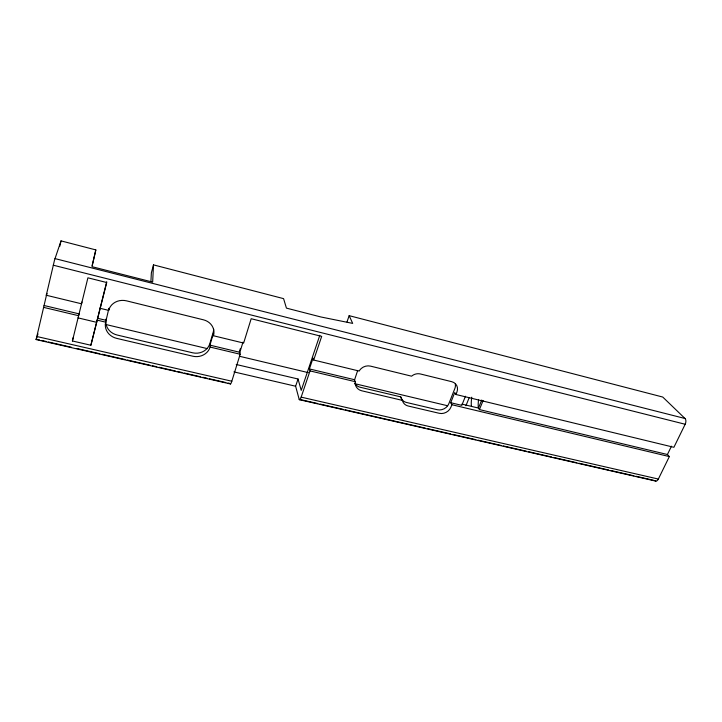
<?xml version="1.0" encoding="UTF-8"?>
<svg xmlns="http://www.w3.org/2000/svg" width="722" height="722" viewBox="0 0 722 722"><rect width="100%" height="100%" fill="white"/><g stroke="black" fill="none" stroke-linecap="round" stroke-linejoin="round"><path stroke-width="1.08" d="M654.701 480.536A4.269 2.473 -78.1 0 0 658.347 479.056L669.348 456.584L451.9 404.726L450.718 402.714L454.752 392.515L455.952 394.501L673.897 447.297L685.178 424.256A4.359 2.581 -75.2 0 0 685.007 418.498L662.742 397.046L349.159 315.658L352.679 323.393L320.947 316.985L286.435 308.123L283.575 298.637L153.497 264.875L152.667 282.103L92.028 266.698L95.836 249.911L61.027 240.877L54.529 260.073L46.289 295.253L81.541 303.8L81.956 301.995M150.898 281.616L151.367 272.826L153.497 264.875M230.508 383.978L36.1 339.575L46.876 293.475L46.289 295.253M100.548 306.507L100.214 308.321L108.688 310.37L108.968 308.556M230.309 383.914A4.928 0.794 -76.7 0 0 231.816 381.225L240.173 354.24L210.111 347.074A14.16 12.879 -1.1 0 1 192.864 356.226L116.72 338.383A14.765 13.258 8.1 0 1 105.665 322.165L108.914 308.267M97.226 320.153L106.739 282.528L87.913 277.817L72.408 340.983L90.882 345.242L97.226 320.153L105.665 322.165M90.882 345.242L106.712 281.733M451.9 404.726L450.916 407.172A9.341 8.104 -29 0 1 439.265 413.3L408.273 406.035A9.431 8.276 -26.8 0 1 403.066 402.181L402.416 400.385L361.659 390.773A9.603 8.574 -22.9 0 1 355.251 382.452L354.61 379.736L357.652 370.557M92.127 265.543L95.836 249.911M59.773 246.292L61.027 240.877M72.408 340.983L73.202 337.58M210.111 347.074L209.931 345.152L213.279 333.88L213.477 335.757L243.639 343.067L251.175 318.718L321.687 336.38L313.691 360.034L359.213 371.063L359.565 370.368A9.63 8.619 -23.6 0 1 370.539 366.135L411.549 376.18L413.354 374.944A9.494 8.375 -28.1 0 1 420.457 373.987L451.692 381.676A9.395 8.195 -30.2 0 1 456.927 392.028L455.952 394.501M239.289 351.957L240.282 348.744M240.173 354.24L239.857 352.309L242.989 342.183M36.145 339.566L37.986 333.88M317.815 403.553L299.161 399.293L295.623 386.234L298.042 379.005L236.22 364.484M319.801 335.297L301.227 390.376L298.042 379.005M299.161 399.293A4.819 1.101 -76.9 0 0 301.155 397.136L310.018 370.9L309.404 368.933L313.059 358.112L313.691 360.034M346.984 321.949L349.159 315.658M465.455 396.234L461.8 405.358L450.718 402.714M465.943 405.719L469.246 397.497M669.348 456.584L667.417 454.508L479.417 409.573L478.46 408.065L481.727 400.033M479.417 409.573L483.117 400.511M667.417 454.508L671.487 446.178M36.732 336.488L231.816 381.225M301.155 397.136L658.347 479.056M36.271 339.214L39.557 339.972M41.75 340.468L46.127 341.47M48.32 341.975L71.334 347.228M76.812 348.482L99.816 353.735M102.01 354.24L125.014 359.493M127.207 359.998L150.212 365.26M152.405 365.756L156.791 366.758M158.984 367.254L175.419 371.018M177.603 371.514L181.989 372.516M184.182 373.021L200.617 376.776M202.81 377.272L207.187 378.274M209.38 378.779L225.815 382.534M228.008 383.03L230.201 383.535M320.008 404.058L343.049 409.32M345.242 409.825L425.357 428.128M427.55 428.633L450.591 433.895M452.784 434.4L475.834 439.662M478.027 440.167L501.068 445.429M503.261 445.934L526.311 451.196M528.504 451.701L551.545 456.963M553.747 457.468L576.788 462.73M578.981 463.235L608.61 470.004M610.803 470.509L633.853 475.771M636.046 476.276L653.6 480.283M299.63 399.762L655.865 481.123M233.928 371.893L295.623 386.234M77.976 317.87L96.604 322.301M105.376 324.386L207.313 348.618M239.379 356.244L308.411 372.66M354.43 383.599L447.568 405.746M402.416 400.385L400.701 396.856L360.224 387.263A9.53 8.52 -22.9 0 1 354.827 383.319M461.927 404.103L478.46 408.065M44.087 305.505L79.041 313.862L78.608 315.713L43.482 307.337M97.56 318.294L105.963 320.297M209.931 345.152L239.857 352.309M309.404 368.933L354.61 379.736M310.018 370.9L355.414 381.721M53.257 265.2L685.178 424.256M54.962 258.593L685.007 418.498M400.701 396.856L401.342 398.634A9.368 8.231 -26.8 0 0 406.522 402.47L437.297 409.726A9.269 8.059 -29 0 0 448.867 403.634L454.824 388.589A9.332 8.15 -30.3 0 0 455.311 384.212M108.688 310.37A14.819 13.375 8.9 0 1 126.549 300.857L203.496 319.828A14.214 12.996 -0.8 0 1 213.477 335.757M478.271 407.343A20.144 8.15 -76.3 0 1 478.533 399.862M106.188 318.907A14.639 13.167 8.4 0 0 117.154 335.026L192.684 352.805A14.052 12.797 -0.9 0 0 209.795 343.726L213.134 332.49A14.097 12.915 -0.6 0 0 213.631 329.16M471.331 405.683A20.189 8.023 -76.3 0 1 471.764 397.181"/></g></svg>
